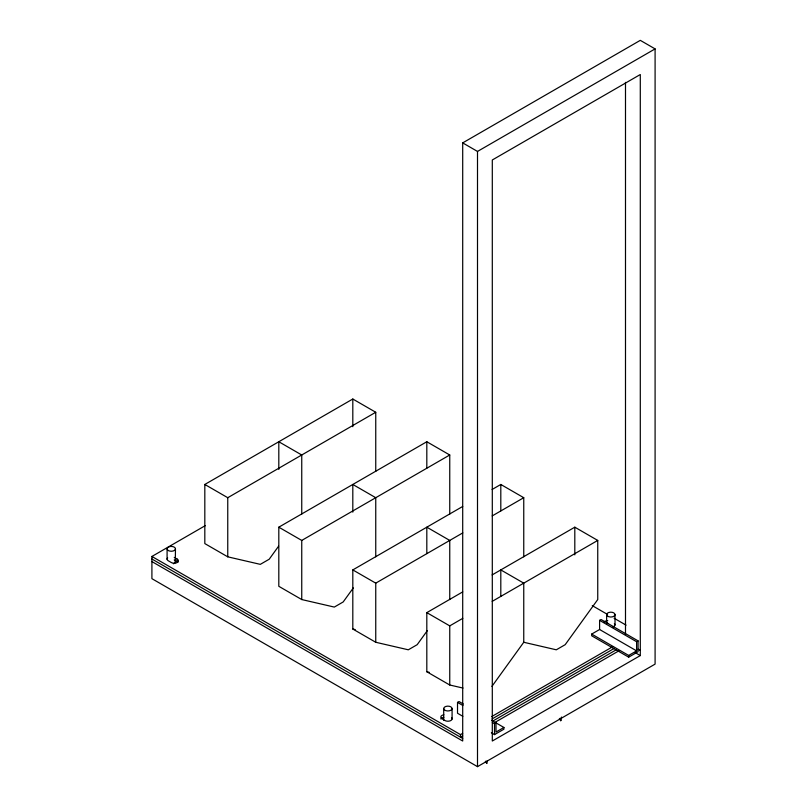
<?xml version="1.0" encoding="UTF-8"?>
<svg xmlns="http://www.w3.org/2000/svg" width="807" height="807" viewBox="0 0 807 807"><rect width="100%" height="100%" fill="white"/><g stroke="black" fill="none" stroke-linecap="round" stroke-linejoin="round"><path stroke-width="1.21" d="M485.36 761.394L486.752 763.442L487.307 760.991M561.581 717.04L560.744 720.722L559.362 718.674M175.462 548.841L175.321 562.277A4.186 2.421 0 0 1 173.374 563.75M278.597 546.198L269.195 559.231L260.308 564.355L227.756 556.83L204.817 543.585L204.817 484.462L352.81 399.021L375.749 412.266L375.749 471.379M353.325 587.91L343.187 601.951L334.31 607.076L301.747 599.551L278.808 586.306L278.808 527.183L426.812 441.742L449.751 454.987L449.751 514.109M427.317 630.64L417.189 644.672L408.312 649.806L375.749 642.271L352.81 629.026L352.81 569.913L462.724 506.453M491.917 686.394L523.753 642.271L523.753 583.148L500.804 569.913L500.804 596.323M151.908 561.581L462.704 741.018L462.704 142.889L640.294 40.35L655.092 48.894L655.092 664.111L477.502 766.65L151.908 578.669L151.908 556.457L205.291 525.629M462.704 142.889L477.502 151.434L655.092 48.894M204.817 484.462L227.756 497.707L375.749 412.266M278.808 527.183L301.747 540.428L449.751 454.987M492.099 489.486L500.804 484.462L523.753 497.707L523.753 556.83M352.81 569.913L375.749 583.148L462.804 532.892M492.189 515.925L523.753 497.707M463.016 688.068L449.751 685.002L426.812 671.757L426.812 612.634L462.724 591.894M492.099 574.937L574.806 527.183L597.745 540.428L597.745 599.551L565.193 644.672L556.305 649.806L523.753 642.271M426.812 612.634L449.751 625.879L462.804 618.333M492.189 601.376L597.745 540.428M462.835 716.313L457.519 713.247L457.519 702.393L459.001 701.535L463.349 704.057M599.601 620.361L601.074 619.514L638.075 640.869L638.075 651.723L628.683 657.15L591.682 635.785L591.682 634.08L599.601 629.51L636.602 650.866L636.602 641.726L599.601 620.361L599.601 629.51M151.908 556.457L460.484 734.612L462.663 733.351M491.604 716.636L613.017 646.538M462.663 735.913L460.484 737.174L460.484 734.612M492.078 718.926L614.107 648.475M492.694 721.135L616.417 649.706M494.862 722.447L618.969 650.795M492.341 722.497L494.52 723.758L496.002 722.901L496.002 732.04L503.921 727.47L503.921 729.185L494.52 734.612L491.362 732.786M636.602 641.726L638.075 640.869M591.682 634.08L628.683 655.445L636.602 650.866M640.294 655.566L492.3 741.018L492.3 159.978L640.294 74.526L640.294 655.566L635.008 652.52M352.81 629.026L355.221 629.591M426.812 671.757L429.223 672.312M592.277 605.633L607.55 614.45M614.087 618.223L626.081 625.143M638.186 649.221L640.294 650.442M491.645 720.389L503.921 727.47M457.519 702.393L462.956 705.54M174.231 557.385L177.197 559.09A4.186 2.421 0 0 1 177.197 562.509A4.186 2.421 0 0 1 171.276 562.509L168.32 560.804A4.186 2.421 0 0 1 167.654 557.889M174.231 559.947L177.197 561.652A4.186 2.421 0 0 1 177.863 562.156M151.908 559.019L462.704 738.455M560.028 718.381L560.744 720.722L560.3 718.25M486.036 761.102L486.752 763.442M628.683 655.445L628.683 657.15M625.496 82.364L625.496 634.332M615.015 614.601A4.186 2.421 0 0 1 608.73 616.689A4.186 2.421 0 0 1 608.73 612.503A4.186 2.421 0 0 1 615.015 614.601L615.015 625.082M606.642 614.601L606.642 623.922M574.806 527.183L574.806 554.863M500.804 484.462L500.804 510.881M494.52 723.758L494.52 734.612M477.502 151.434L477.502 766.65M452.081 708.546A4.186 2.421 0 0 1 445.807 710.644A4.186 2.421 0 0 1 445.807 706.458A4.186 2.421 0 0 1 452.081 708.546L452.081 719.037M449.751 599.551L449.751 540.428L426.812 527.183L426.812 553.602M449.751 625.879L449.751 685.002M443.709 708.546L443.709 720.197M426.812 441.742L426.812 468.161M375.749 556.83L375.749 497.707L352.81 484.462L352.81 512.132M375.749 583.148L375.749 642.271M352.81 399.021L352.81 426.691M301.747 514.109L301.747 454.987L278.808 441.742L278.808 469.412M301.747 540.428L301.747 599.551M227.756 497.707L227.756 556.83M177.197 559.09L177.197 561.652M167.089 548.841L167.089 559.322M614.369 623.629A4.186 2.421 0 0 1 612.836 626.928M604.161 621.915A4.186 2.421 0 0 1 607.782 620.704M451.527 717.594A4.186 2.421 0 0 1 450.447 720.722A4.186 2.421 0 0 1 444.939 720.51L441.984 718.795A4.186 2.421 0 0 1 443.86 714.76M440.894 719.027A4.186 2.421 0 0 1 443.86 717.322M606.703 623.357A4.186 2.421 0 0 1 607.782 623.276M174.897 560.451A4.186 2.421 0 0 1 175.462 561.652M168.32 550.545A4.186 2.421 0 0 0 175.321 549.466A4.186 2.421 0 0 0 170.196 546.5A4.186 2.421 0 0 0 168.32 550.545"/></g></svg>
